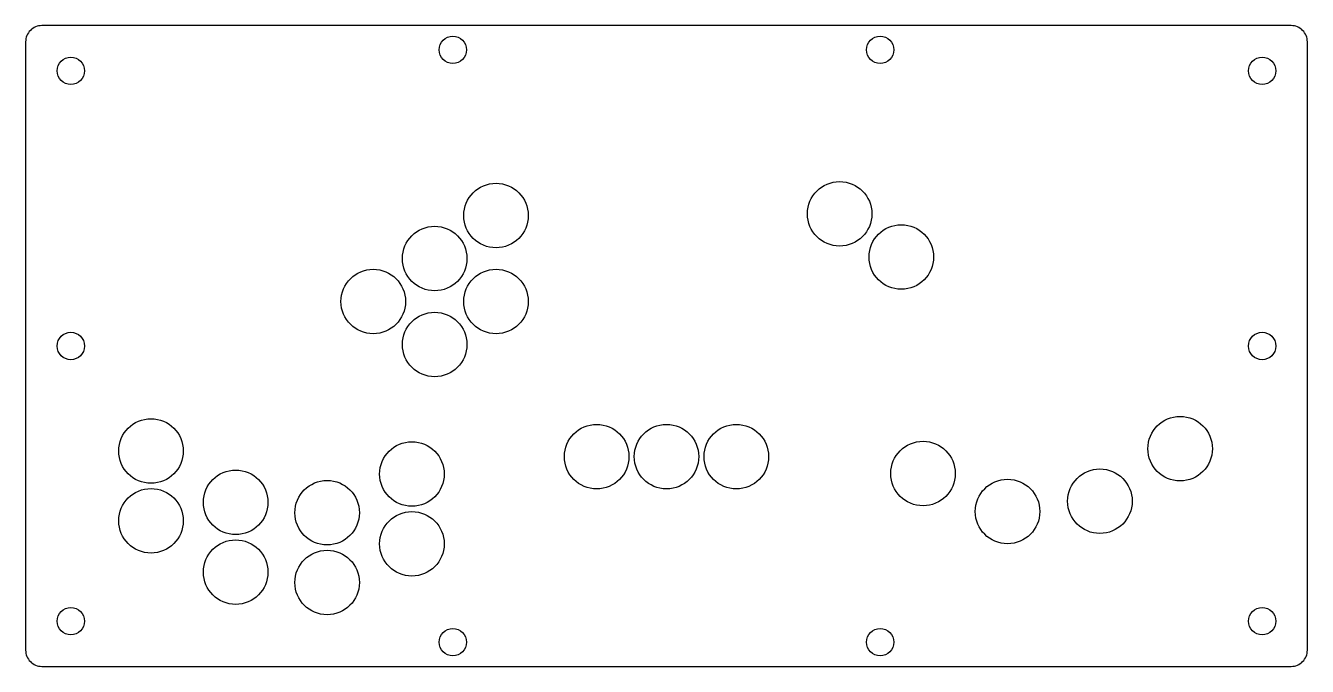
# Model space of a CAD drawing. Header units: millimetres. Extents: x -427 to -30, y 61 to 260.
import ezdxf

# ---------------------------------------------------------------- set-up
doc = ezdxf.new("R2010")
doc.units = ezdxf.units.MM
doc.header["$MEASUREMENT"] = 0

msp = doc.modelspace()

# ---------------------------------------------------------------- linework, layer by layer
msp.add_lwpolyline([(-422.2, 61.2), (-35, 61.2, 0.414214), (-30, 66.2), (-30, 254.8, 0.414214), (-35, 259.8), (-422.2, 259.8, 0.414214), (-427.2, 254.8), (-427.2, 66.2, 0.414214)], format="xyb", close=True)
for centre, radius in [((-294.8, 252.3), 4.25), ((-162.4, 252.3), 4.25), ((-413.2, 245.8), 4.25), ((-44, 245.8), 4.25), ((-281.43, 200.93), 10), ((-174.95, 201.47), 10), ((-300.45, 187.61), 10), ((-155.84, 188.08), 10), ((-319.48, 174.29), 10), ((-281.43, 174.29), 10), ((-300.45, 160.97), 10), ((-413.2, 160.5), 4.25), ((-44, 160.5), 4.25), ((-388.34, 127.96), 10), ((-250.24, 126.21), 10), ((-228.6, 126.21), 10), ((-206.96, 126.21), 10), ((-69.43, 128.67), 10), ((-307.49, 120.82), 10), ((-149.1, 120.97), 10), ((-362.12, 112.05), 10), ((-122.92, 109.2), 10), ((-94.29, 112.39), 10), ((-388.34, 106.32), 10), ((-333.77, 108.83), 10), ((-307.49, 99.18), 10), ((-362.12, 90.41), 10), ((-333.77, 87.19), 10), ((-413.2, 75.2), 4.25), ((-44, 75.2), 4.25), ((-294.8, 68.7), 4.25), ((-162.4, 68.7), 4.25)]:
    msp.add_circle(centre, radius)

doc.saveas('drawing.dxf')
